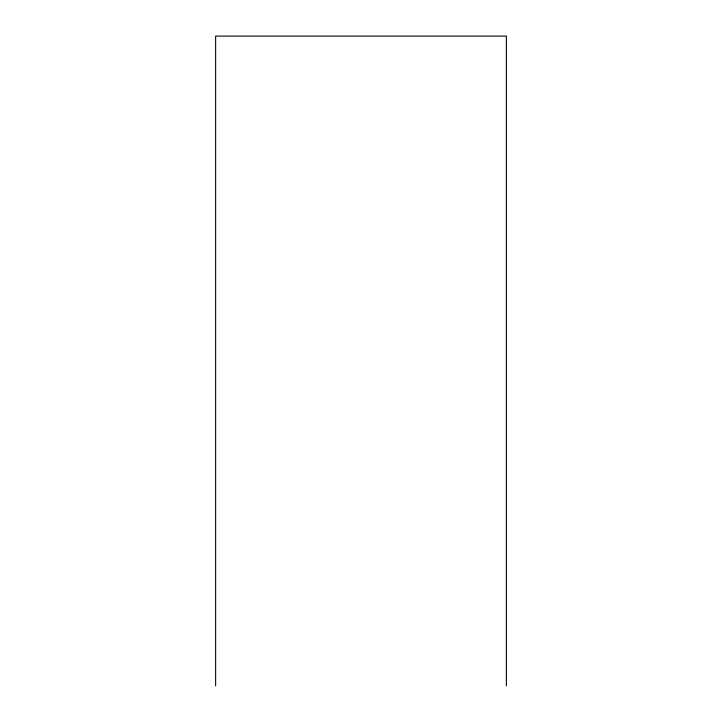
<?xml version="1.0" encoding="UTF-8"?>
<svg xmlns="http://www.w3.org/2000/svg" width="722" height="722" viewBox="0 0 722 722"><rect width="100%" height="100%" fill="white"/><g stroke="black" fill="none" stroke-linecap="round" stroke-linejoin="round"><path stroke-width="1.08" d="M506.366 685.9L506.366 36.1L215.634 36.1L215.634 685.9"/></g></svg>
